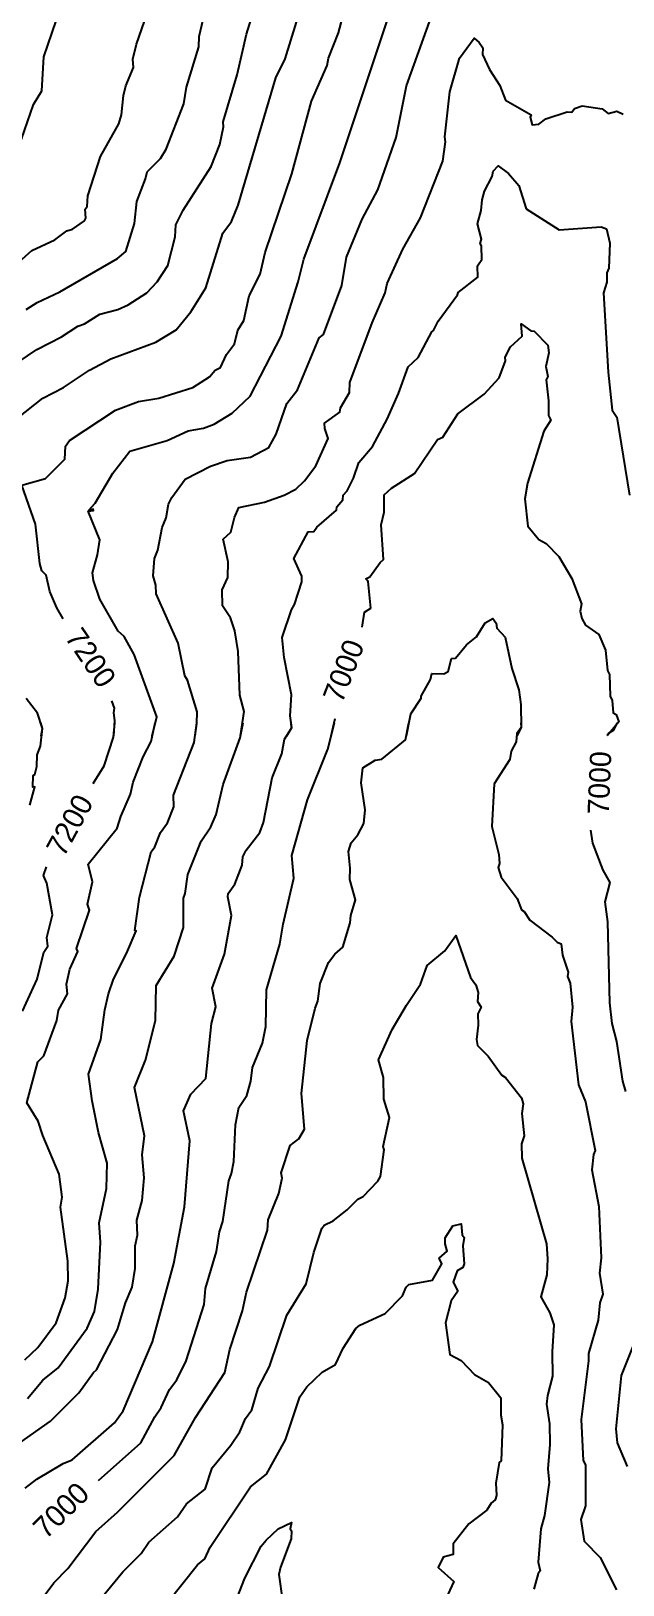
# Model space of a CAD drawing. Extents: x 9339 to 13216, y 3769 to 6935.
# Drawn here: x 12642 to 12853, y 4220 to 4776 of the extents above; entities that cross this region are included whole.
import ezdxf
from ezdxf.enums import TextEntityAlignment as Align

# ---------------------------------------------------------------- set-up
doc = ezdxf.new("R2010")
doc.units = 0
doc.header["$MEASUREMENT"] = 0
for name, color, linetype in [('DTM_SURFACE_CON', 9, 'Continuous'), ('DTM_SURFACE_ICON', 251, 'Continuous'), ('DTM_TEXT_ICON', 251, 'Continuous')]:
    doc.layers.add(name, color=color, linetype=linetype)
doc.styles.add('TMODELF', font='tmodelf')

msp = doc.modelspace()

# ---------------------------------------------------------------- linework, layer by layer
at = {"layer": 'DTM_SURFACE_CON', "linetype": 'Continuous', "flags": 128}
for points, elevation in [([(12640.06, 4676.27), (12643.96, 4678.87), (12652.07, 4682.65), (12672.76, 4694.56), (12675.74, 4697.07), (12678.73, 4707.1), (12679.65, 4714.94), (12682.77, 4722.99), (12683.26, 4725.56), (12688.05, 4730.25), (12690.1, 4733.59), (12696.47, 4749.79), (12697.4, 4755.82), (12701.83, 4770.2), (12701.9, 4773.98), (12705.98, 4791.36)], 2231.14), ([(12685.06, 4523.96), (12686.82, 4530.68), (12678.64, 4553.02), (12675.12, 4559.44), (12672.9, 4561.38), (12666.41, 4572.78), (12664.09, 4579.39), (12663.72, 4582.23), (12665.53, 4588.6), (12666.38, 4594), (12662.22, 4604.21), (12664.13, 4604.5), (12664.05, 4604.99), (12662.46, 4604.56), (12664.66, 4607.03), (12670.99, 4617.83), (12677.13, 4625.66), (12690.43, 4629.54), (12698.02, 4632.99), (12703.5, 4633.94), (12707.3, 4635.38), (12713.73, 4639.26), (12720.17, 4645.3), (12731.25, 4666.74), (12737.31, 4686.16), (12739.33, 4694.35), (12752.27, 4728.77), (12772.94, 4791.03)], 2182.37), ([(12623.67, 4648.46), (12643.8, 4662.08), (12652.7, 4666.58), (12658.53, 4670.36), (12660.93, 4671.18), (12666.42, 4674.6), (12672.81, 4676.3), (12676.49, 4677.95), (12683.19, 4682.23), (12686.86, 4686.21), (12690.68, 4692.01), (12693.32, 4702.29), (12693.58, 4706.64), (12696.19, 4711.87), (12706.17, 4727.41), (12709.3, 4735.28), (12710.6, 4741.6), (12710.53, 4743.44), (12715.52, 4760.26), (12718.84, 4774.73), (12722.72, 4787.49)], 2218.94), ([(12636.79, 4637.34), (12646.04, 4644.63), (12653.45, 4648.43), (12662.64, 4654.62), (12670.27, 4658.67), (12686.36, 4664.62), (12693.66, 4669.01), (12698.88, 4675.51), (12704.27, 4684.1), (12710.32, 4703.56), (12713.48, 4707.82), (12715.92, 4713.66), (12729.38, 4759.2), (12732.69, 4765.92), (12738.8, 4785.58)], 2206.75), ([(12637.54, 4693.4), (12642.02, 4697.38), (12650.33, 4701.18), (12654.6, 4704.45), (12656.59, 4705.05), (12660.94, 4708.08), (12661.41, 4709), (12661.19, 4712.18), (12661.86, 4713.12), (12662.14, 4716.93), (12666.68, 4731.05), (12673.23, 4742.64), (12674.19, 4745.95), (12674.84, 4752.84), (12675.64, 4756.28), (12678.43, 4762.78), (12678.2, 4765.82), (12679.47, 4771.23), (12684.25, 4784.87)], 2243.33), ([(12700.46, 4523.96), (12701.13, 4528.31), (12701.15, 4532.51), (12697.7, 4543.87), (12696.73, 4545.31), (12694.38, 4557.08), (12686.54, 4574.69), (12686.36, 4577.78), (12685.52, 4581.09), (12685.95, 4587.33), (12687.1, 4590.27), (12688.7, 4598.38), (12690.16, 4601.87), (12690.96, 4606.76), (12692.16, 4609.16), (12696.96, 4615.69), (12705.95, 4620.26), (12711.87, 4622.34), (12720.24, 4623.59), (12726.86, 4626.99), (12729.41, 4631.81), (12733.23, 4642.72), (12737.04, 4647.6), (12744.83, 4666.21), (12746.38, 4667.44), (12752.98, 4684.85), (12754.57, 4695.09), (12760.18, 4708.63), (12765.81, 4719.06), (12772.36, 4737.76), (12776.12, 4756.25), (12784.83, 4780.87)], 2170.18), ([(12716.75, 4523.96), (12717.99, 4532.62), (12716.46, 4538.44), (12715.89, 4554.09), (12714.63, 4561.5), (12713.13, 4566.05), (12710.2, 4570.42), (12710.11, 4576.05), (12712.22, 4580.47), (12712.29, 4586.1), (12710.48, 4594.17), (12713.24, 4596.69), (12714.55, 4601.97), (12716.14, 4605.59), (12725.27, 4607.5), (12732.37, 4609.94), (12736.48, 4612.12), (12739.61, 4615.06), (12743.58, 4620.4), (12748, 4630.19), (12746.83, 4633.82), (12746.76, 4635.65), (12752.2, 4639.61), (12752.48, 4641.13), (12755.72, 4646.69), (12755.76, 4650.25), (12763.77, 4671.58), (12768.48, 4682.3), (12769.11, 4685.67), (12774.76, 4697.9), (12781.07, 4709.14), (12789.09, 4729.37), (12790.04, 4736.32), (12789.81, 4738.04), (12791.53, 4754.13), (12795.07, 4766.22), (12800.21, 4773.3), (12802.06, 4771.74), (12803.37, 4769.83), (12803.24, 4767.45), (12805.73, 4762.11), (12809.47, 4756.44), (12811.48, 4751.17), (12820.67, 4745.94), (12820.29, 4745.08), (12821.01, 4742.33), (12823.39, 4742.58), (12825.9, 4744.5), (12833.47, 4746.94), (12835.16, 4746.86), (12836.19, 4748.2), (12838.92, 4749.14), (12845.99, 4748.01), (12848.2, 4746.41), (12851.27, 4747.26), (12853.5, 4746.18)], 2157.98), ([(12733.29, 4523.96), (12735.01, 4526.93), (12734.48, 4531.1), (12734.9, 4538.6), (12732.3, 4551.94), (12731.57, 4559.04), (12734.89, 4568.95), (12735.98, 4570.83), (12738.62, 4578.91), (12738.6, 4580.96), (12735.82, 4587.35), (12740.85, 4596.8), (12742.87, 4597.01), (12744.03, 4598.5), (12751.06, 4604.59), (12751.13, 4605.77), (12753.32, 4608.31), (12753.45, 4609.89), (12754.85, 4611.5), (12757.12, 4615.99), (12759, 4621.66), (12763.86, 4627.33), (12769.15, 4637.12), (12773.2, 4646.26), (12776.66, 4655.77), (12780.28, 4659.15), (12785.08, 4668.38), (12785.73, 4668.84), (12787.4, 4672.12), (12794.36, 4681.56), (12794.54, 4682.39), (12801.58, 4687.84), (12801.42, 4691.89), (12802.96, 4694.24), (12802.94, 4699.14), (12802.41, 4699.87), (12802.85, 4701.46), (12801.49, 4706.98), (12802.8, 4711.69), (12803.08, 4715.54), (12803.99, 4718.65), (12806.68, 4723.84), (12807.04, 4725.79), (12808.85, 4727.64), (12812.55, 4724.96), (12816.28, 4720.71), (12818.85, 4712.26), (12830.64, 4704.82), (12845.7, 4705.92), (12847.59, 4705.13), (12848.8, 4700.01), (12848.47, 4691.15), (12847.71, 4689.47), (12847.68, 4686.1), (12846.58, 4682.33), (12848.15, 4653.93), (12849.68, 4640.31), (12851.28, 4637.84), (12855.81, 4609.94)], 2145.79), ([(12776.06, 4523.96), (12777.62, 4531.75), (12781.31, 4537.34), (12781.33, 4538.07), (12784.7, 4543.99), (12785.07, 4546.2), (12789.39, 4546.05), (12790.91, 4546.94), (12792.16, 4551.54), (12793.56, 4551.73), (12797.51, 4556.45), (12801.16, 4559.31), (12804.21, 4564.3), (12806.91, 4565.87), (12808.1, 4564.22), (12808.32, 4562.43), (12811.35, 4559.18), (12813.77, 4548.03), (12816.22, 4540.36), (12816.94, 4535.06), (12817.02, 4526.91), (12815.55, 4523.96)], 2121.41), ([(12645.36, 4523.96), (12645.89, 4526.53), (12644.15, 4531.98), (12640.02, 4537.27)], 2206.75), ([(12635.36, 4269.53), (12648.73, 4278.85), (12658.92, 4289.08), (12664.07, 4296.28), (12665.24, 4297.23), (12672.73, 4311.63), (12675.55, 4321.19), (12677.93, 4326.83), (12679.05, 4333.53), (12679.06, 4341.58), (12679.88, 4345.45), (12679.6, 4350.79), (12681.55, 4357.82), (12682.22, 4365.9), (12681.5, 4374.16), (12682.41, 4380.88), (12678.74, 4398.14), (12682.74, 4407.93), (12686.32, 4422.19), (12686.59, 4434.68), (12692.95, 4445.12), (12696.34, 4455.39), (12696.3, 4465.87), (12696.94, 4467.55), (12697.91, 4474.31), (12702.64, 4486.21), (12706.05, 4491.38), (12708.01, 4495.84), (12710.54, 4506.53), (12716.57, 4523.25), (12717.62, 4528.54)], 2157.98), ([(12639.59, 4300.79), (12644.16, 4305.19), (12650.76, 4314.01), (12653.94, 4322.98), (12655.05, 4329.03), (12654.96, 4336.06), (12652.31, 4355.46), (12652.93, 4358.98), (12651.82, 4367.23), (12645.95, 4381.08), (12644.32, 4386.17), (12640.25, 4392.73), (12644.17, 4407.31), (12646.38, 4409.54), (12651, 4422.11), (12651.63, 4425.85), (12654.84, 4431.69), (12654.43, 4435.14), (12655.66, 4440.47), (12658.52, 4446.84), (12658.09, 4447.88), (12662.71, 4461.61), (12662.03, 4463.75), (12663.8, 4471.73), (12662.22, 4478.09), (12672.64, 4490.88), (12673.92, 4495.13), (12677.3, 4503.05), (12678.29, 4507.33), (12681.83, 4516.46), (12684.75, 4521.92), (12686.15, 4528.54)], 2182.37), ([(12639.68, 4254.94), (12643.9, 4258.21), (12653.3, 4263.79), (12656.45, 4265.03), (12671.58, 4278.3), (12674.78, 4282.62), (12685.28, 4307.29), (12692.87, 4335.24), (12696.69, 4355.58), (12698.63, 4379.11), (12696.28, 4389.81), (12698.9, 4395.76), (12704.33, 4401.45), (12706.34, 4421.03), (12707.85, 4427.03), (12706.6, 4433.69), (12710.95, 4445.9), (12713.52, 4459.64), (12712.13, 4466.31), (12712.3, 4467.6), (12714.65, 4470.89), (12717.32, 4477.63), (12717.55, 4480.7), (12718.68, 4483.05), (12723.57, 4489.33), (12724.92, 4492.96), (12728.01, 4508.88), (12731.45, 4517.52), (12732.49, 4522.71), (12734.88, 4526.71), (12734.77, 4528.54)], 2145.79), ([(12640.55, 4286.98), (12646.03, 4293.51), (12651.52, 4297.93), (12661.81, 4312.21), (12664.43, 4318.15), (12665.83, 4326.1), (12666.68, 4342.91), (12666.13, 4349.76), (12668.77, 4362.04), (12669, 4371.14), (12665.89, 4382.05), (12663.61, 4393.47), (12662.31, 4403.01), (12666.74, 4415.31), (12668.2, 4425.96), (12669.48, 4431.72), (12671.28, 4436.94), (12675.88, 4446.09), (12679.34, 4454.23), (12678.89, 4454.36), (12680.57, 4466.25), (12684.73, 4482.47), (12686, 4484.24), (12688.14, 4489.41), (12690.58, 4492.81), (12692.81, 4498.56), (12692.68, 4502.75), (12700.16, 4521.54), (12701.07, 4528.54)], 2170.18), ([(12641.41, 4499.1), (12643.13, 4505.73), (12642.43, 4505.59), (12642.58, 4509.74), (12643.11, 4510.04), (12643.88, 4512.92), (12644.03, 4517.07), (12645.2, 4520.23), (12645.89, 4526.51), (12645.27, 4528.54)], 2206.75), ([(12646.53, 4216.42), (12649.91, 4221.1), (12654.92, 4226.18), (12664.92, 4239.49), (12672.69, 4246.41), (12692.93, 4266.6), (12700.62, 4280.2), (12711.07, 4296.27), (12712.85, 4304.5), (12717.44, 4318.34), (12718.9, 4325.08), (12726.32, 4347.2), (12726.56, 4350.89), (12730.45, 4360.24), (12731.58, 4365.83), (12731.27, 4367.74), (12734.48, 4377.42), (12737.59, 4379.8), (12739.57, 4383.35), (12738.5, 4396.08), (12740.56, 4415), (12743.36, 4426.58), (12744.35, 4429.07), (12745.18, 4435.35), (12748.15, 4442.82), (12750.39, 4445.9), (12753.35, 4448.3), (12755.95, 4457.05), (12756.19, 4459.73), (12757.8, 4465.26), (12755.76, 4472.5), (12755.96, 4476.59), (12755.37, 4482.6), (12756.23, 4485.61), (12758.63, 4488.56), (12760.78, 4492.61), (12761.34, 4497.51), (12759.84, 4507.1), (12760.41, 4512.48), (12764.91, 4515.18), (12767.2, 4515.54), (12775.68, 4522.49), (12776.95, 4528.54)], 2121.41), ([(12816.99, 4528.54), (12817.02, 4526.91), (12815.55, 4524.76), (12815.25, 4521.81), (12813.47, 4518.44), (12813, 4515.39), (12807.37, 4506.73), (12806.53, 4491.46), (12809.04, 4481.46), (12809.28, 4478.28), (12808.89, 4476.89), (12809.88, 4473.36), (12815.6, 4465.79), (12817.15, 4461.75), (12818.2, 4461.06), (12820.13, 4457.96), (12828.2, 4451.95), (12829.93, 4450.15), (12831.33, 4449.55), (12831.86, 4445.44), (12833.9, 4439.37), (12833.62, 4437.89), (12834.55, 4435.43), (12835.4, 4426.86), (12834.9, 4421.76), (12837.56, 4399.16), (12840.03, 4393.05), (12843.52, 4375.66), (12842.94, 4374.28), (12842.33, 4368.74), (12844.88, 4355.63), (12845.74, 4337.26), (12845.11, 4331.78), (12846.29, 4324.29), (12845.19, 4321.21), (12844.66, 4315.01), (12841.1, 4303.04), (12841.21, 4300.46), (12838.52, 4279.51), (12839.26, 4264.87), (12840.07, 4263.27), (12840.13, 4248.67), (12838.46, 4243.78), (12839.56, 4235.97), (12845.36, 4230.2), (12851.21, 4218.56)], 2121.41), ([(12658.64, 4205.63), (12674.59, 4225.06), (12681.15, 4231.6), (12683.93, 4235.69), (12694.11, 4244.7), (12697.44, 4249.37), (12704.08, 4254.56), (12706.55, 4262.23), (12713.25, 4270.37), (12716.41, 4275.13), (12718.5, 4279.88), (12720.72, 4282.97), (12722.99, 4290.73), (12727.1, 4298.45), (12733.29, 4316.79), (12740.18, 4328.01), (12742.94, 4339.17), (12745.83, 4347.78), (12746.63, 4349.01), (12749.87, 4350.49), (12754.84, 4354.4), (12758.64, 4358.27), (12760.56, 4359.25), (12765.83, 4364.74), (12766.81, 4366.41), (12768.03, 4375.88), (12767.72, 4377.1), (12769.95, 4387.45), (12767.9, 4394.02), (12767.89, 4401.72), (12766.1, 4408.03), (12770.98, 4418.89), (12776.02, 4427.68), (12781.12, 4435.16), (12783.42, 4441.75), (12789.79, 4447), (12793.68, 4452.57), (12798.98, 4437.54), (12800.81, 4434.85), (12801.64, 4432.19), (12801.51, 4428.97), (12802.79, 4426.95), (12801.52, 4424.54), (12801.71, 4420.49), (12801.1, 4415.34), (12801.51, 4413.23), (12805.23, 4409.38), (12810.18, 4402.58), (12811.53, 4401.81), (12817.24, 4394.48), (12817.81, 4392.35), (12817.29, 4388.86), (12818.09, 4380.96), (12817.25, 4378.09), (12817.26, 4372.88), (12826.15, 4342.25), (12826.54, 4336.94), (12826.21, 4331.2), (12824.06, 4323.3), (12827.32, 4317.67), (12828.8, 4313.4), (12828.16, 4303.66), (12828.24, 4294.94), (12826.44, 4288.08), (12826.17, 4285), (12827.21, 4278), (12827.32, 4270.55), (12826.58, 4261.85), (12827.14, 4256.98), (12825.45, 4245.12), (12824.14, 4240.43), (12823.2, 4228.47), (12823.93, 4225.4), (12823.2, 4224.39), (12821.65, 4218.87)], 2109.22), ([(12685.46, 4207.65), (12701.35, 4227.59), (12703.94, 4229.63), (12705.88, 4233.8), (12720.22, 4255.4), (12725.97, 4259.94), (12732.81, 4272.18), (12737.92, 4287.55), (12740.46, 4291.13), (12745.87, 4296.41), (12750.66, 4299.19), (12753.42, 4305.06), (12757.95, 4312.06), (12759.35, 4313.21), (12768.48, 4317.35), (12774.59, 4323.75), (12775.99, 4326.81), (12776.94, 4327.74), (12785.41, 4329.26), (12788.74, 4335.2), (12787.72, 4337.2), (12790.65, 4339.64), (12789.87, 4342.3), (12789.86, 4344.48), (12792.58, 4348.68), (12795.61, 4349.45), (12796.02, 4345.57), (12796.72, 4344.58), (12796.24, 4341.6), (12796.73, 4335.12), (12796.26, 4333.84), (12794.17, 4332.61), (12792.72, 4328.57), (12794.39, 4325.39), (12792.09, 4321.87), (12789.97, 4314.02), (12791.54, 4302.68), (12795.62, 4300.55), (12800.37, 4295.64), (12805.38, 4292.77), (12809.78, 4287.24), (12809.81, 4281.01), (12810.4, 4277.64), (12809.87, 4264.75), (12809.19, 4264.11), (12807.99, 4256.74), (12808.21, 4252.28), (12807.73, 4250.83), (12806.32, 4249.64), (12804.82, 4247.05), (12798.31, 4242.15), (12792.8, 4235.07), (12792.77, 4231.28), (12789.15, 4230.34), (12787.44, 4226.59), (12792.94, 4221.53), (12788.84, 4212.48)], 2097.02), ([(12712.99, 4209.29), (12718.2, 4222.8), (12724.1, 4234.16), (12725.84, 4236.38), (12730.21, 4240.38), (12734.94, 4242.67), (12734.49, 4240.44), (12734.98, 4239.74), (12734.85, 4236.8), (12730.99, 4226.68), (12730.44, 4224.08), (12731.68, 4214.85)], 2084.83)]:
    msp.add_lwpolyline(points, dxfattribs=dict(at, elevation=elevation))
at = {"layer": 'DTM_SURFACE_ICON', "linetype": 'Continuous', "flags": 128}
for points, elevation in [([(12653.3, 4565.74), (12650.96, 4569.68), (12648.46, 4575.48), (12647.16, 4581.36), (12645.63, 4582.94), (12644.9, 4585.49), (12643.43, 4599.53), (12638.5, 4613.56), (12646.93, 4615.87), (12653.84, 4622.76), (12654.06, 4627.44), (12655.56, 4629.55), (12671.93, 4640.37), (12680.2, 4643.4), (12687.52, 4644.57), (12699.61, 4648.39), (12705.58, 4652.26), (12707.69, 4654.64), (12709.56, 4655.63), (12711.72, 4660.2), (12714.51, 4664.03), (12715.8, 4668.99), (12717.86, 4672.34), (12719.84, 4681.19), (12723.74, 4688.98), (12725.55, 4696.72), (12735.11, 4724.83), (12742.06, 4750.75), (12747.66, 4763.59), (12748.15, 4766.21), (12751.76, 4775.2), (12754.4, 4785.12)], 2194.56), ([(12637.25, 4734.17), (12642.67, 4749.65), (12645.64, 4754.52), (12646.4, 4766.6), (12650.8, 4779.58)], 2255.52), ([(12760.26, 4562.81), (12761.09, 4568.08), (12763.34, 4569.53), (12762.34, 4579.06), (12761.58, 4580.03), (12762.98, 4580.81), (12766.6, 4585.91), (12767.85, 4587), (12767.06, 4599.35), (12768.05, 4603.88), (12768.09, 4610.12), (12770.68, 4612.45), (12778.91, 4617.66), (12787.18, 4629.83), (12789.12, 4630.71), (12794.47, 4639.06), (12803.89, 4646.1), (12809.25, 4651.86), (12811.48, 4657.97), (12811.31, 4659.32), (12813.23, 4663.01), (12817.46, 4666.76), (12817.03, 4671.23), (12820.52, 4668.74), (12821.74, 4668.53), (12826.62, 4663.58), (12826.96, 4660.78), (12825.84, 4655.92), (12826.65, 4652.42), (12825.99, 4651.13), (12826.84, 4643.65), (12826.86, 4638.39), (12827.71, 4636.81), (12825.14, 4632.8), (12819.36, 4614.29), (12818.41, 4608.62), (12819.43, 4598.87), (12823.44, 4594.15), (12825.97, 4592.68), (12830.6, 4587.97), (12835.16, 4580.15), (12838.67, 4571.08), (12838.2, 4568.43), (12838.74, 4565.88), (12840.12, 4563.51), (12844.89, 4560.13), (12847.28, 4554.5), (12847.93, 4547.26), (12848.63, 4545.82), (12848.95, 4538.14), (12849.6, 4536.6), (12850, 4532.16), (12851.11, 4531.54), (12852.03, 4528.94), (12847.84, 4523.96)], 2133.6), ([(12671.41, 4523.96), (12671.81, 4529.41), (12671.38, 4532.19), (12671.62, 4533.75), (12670.69, 4536.41)], 2194.56), ([(12663.96, 4506.83), (12667.97, 4513.14), (12671.31, 4523.45), (12671.73, 4528.54)], 2194.56), ([(12665.94, 4257.68), (12681.06, 4271.15), (12686.04, 4280.44), (12688.38, 4283.82), (12691.26, 4290.2), (12693.92, 4293.67), (12697.26, 4300.42), (12703.65, 4320.57), (12704.18, 4326.31), (12708.1, 4339.54), (12709.15, 4346.6), (12710.34, 4350.26), (12712.47, 4364.85), (12713.52, 4367.4), (12714.3, 4371.76), (12714.9, 4384.88), (12716.15, 4391.07), (12718.93, 4395.27), (12720.38, 4400.47), (12721.02, 4405.32), (12724.54, 4414.08), (12725.76, 4419.95), (12726.03, 4433.14), (12730.8, 4449.4), (12731.9, 4456.61), (12735.75, 4472.98), (12735.05, 4481.13), (12740.63, 4500.98), (12747.98, 4519.2), (12750.31, 4528.54)], 2133.6), ([(12749.1, 4523.96), (12750.54, 4530.08)], 2133.6), ([(12851.46, 4528.54), (12849.97, 4525.76), (12848.47, 4524.91), (12847.84, 4523.98)], 2133.6), ([(12841.87, 4490.17), (12842.59, 4485.53), (12846.24, 4475.84), (12848.77, 4471.45), (12847, 4464.58), (12847.92, 4457.37), (12848.64, 4428.51), (12849.53, 4421.06), (12851.15, 4414.61), (12853.32, 4400.44), (12854.38, 4396.75)], 2133.6), ([(12638.78, 4425.46), (12643.97, 4436.96), (12646.32, 4446.63), (12647.76, 4448.72), (12647.44, 4451.83), (12649.51, 4459.92), (12647.49, 4471.27), (12646.27, 4474), (12647.36, 4477.11)], 2194.56), ([(12857.32, 4306.57), (12852.86, 4295.17), (12850.98, 4276.2), (12851.42, 4271.12), (12854.97, 4262.72)], 2133.6)]:
    msp.add_lwpolyline(points, dxfattribs=dict(at, elevation=elevation))

# ---------------------------------------------------------------- texts
at = {"layer": 'DTM_TEXT_ICON', "linetype": 'Continuous', "style": 'TMODELF'}
for s, rotation, p in [('7200', 304.0583, (12663.15, 4551.85, 2194.56)), ('7000', 68.9503, (12753.55, 4547.16, 2133.6)), ('7000', 87.5168, (12845.07, 4507.07, 2133.6)), ('7200', 61.4325, (12655.59, 4492.01, 2194.56)), ('7000', 44.5326, (12652.5, 4247.07, 2133.6))]:
    msp.add_text(s, height=7.62, rotation=rotation, dxfattribs=at).set_placement(p, align=Align.MIDDLE_CENTER)

doc.saveas('drawing.dxf')
